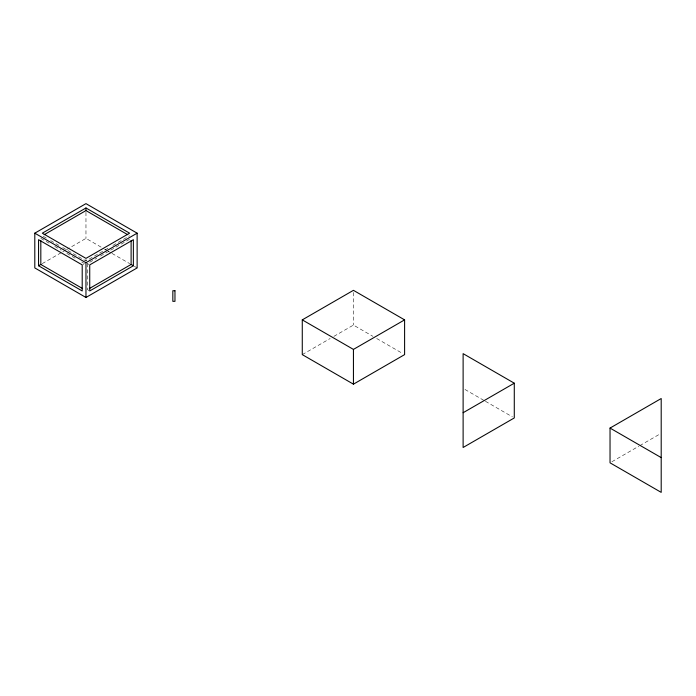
<?xml version="1.0" encoding="UTF-8"?>
<svg xmlns="http://www.w3.org/2000/svg" width="696" height="696" viewBox="0 0 696 696"><rect width="100%" height="100%" fill="white"/><g stroke="black" fill="none" stroke-linecap="round" stroke-linejoin="round"><path stroke-width="0.52" stroke-dasharray="3.48 2.61" d="M42.238 263.627L61.779 252.352M62.71 251.813L65.502 250.203M66.433 249.664L85.965 238.389L103.643 248.594M62.753 247.576L85.965 260.974L109.176 247.576M112.891 245.427L129.604 235.779M82.954 264.454L84.46 263.584M88.975 290.519L87.47 289.649L87.47 263.584L96.753 258.225M100.468 256.076L109.759 250.717M110.681 250.177L125.541 241.608M126.472 241.068L131.109 238.389M302.273 354.621L330.182 338.508M333.906 336.359L353.438 325.084L372.978 336.359M611.897 461.752L638.876 446.18M639.807 445.64L659.338 434.356M376.693 338.508L402.749 353.551M464.98 389.482L484.512 400.757M485.443 401.296L512.421 416.869M104.574 249.133L107.367 250.743M108.289 251.282L111.082 252.892M112.013 253.422L129.691 263.627M134.345 266.316L137.129 267.925M43.256 236.318L46.971 238.458M50.678 240.607L59.038 245.427M87.47 263.584L88.975 264.454M40.82 238.389L49.172 243.209M54.749 246.428L61.248 250.177M66.816 253.396L76.108 258.755M81.676 261.974L83.529 263.045M353.438 292.503L353.438 325.084M85.965 212.323L85.965 238.389M85.965 259.243L85.965 260.974"/><path stroke-width="1.04" d="M34.8 233.177L85.965 203.632L137.129 233.177L137.129 267.925L85.965 297.47L34.8 267.925L34.8 233.177L85.965 262.714L137.129 233.177M85.965 207.974L42.325 233.177L85.965 258.373L129.604 233.177L85.965 207.974L85.965 210.584L127.751 234.709M44.179 234.709L85.965 210.584M38.558 265.759L82.206 290.954L82.206 264.889L38.558 239.694L38.558 265.759L40.82 264.454L82.606 288.579M89.332 288.579L131.109 264.454L133.371 265.759L133.371 239.694L89.732 264.889L89.732 290.954L133.371 265.759M302.273 319.873L353.438 290.328L404.602 319.873L404.602 354.621L353.438 384.166L302.273 354.621L302.273 319.873L353.438 349.409L404.602 319.873M463.118 412.728L514.283 383.191L514.283 417.948L463.118 447.485L463.118 353.646L514.283 383.191M610.035 428.075L661.2 398.53L661.2 492.368L610.035 462.823L610.035 428.075L661.2 457.611M353.438 349.409L353.438 384.166M131.109 240.555L131.109 264.454M85.965 262.714L85.965 297.47M40.82 240.555L40.82 264.454M174.966 290.737L172.834 290.737L172.834 301.333L174.966 301.333L174.966 290.737"/></g></svg>
